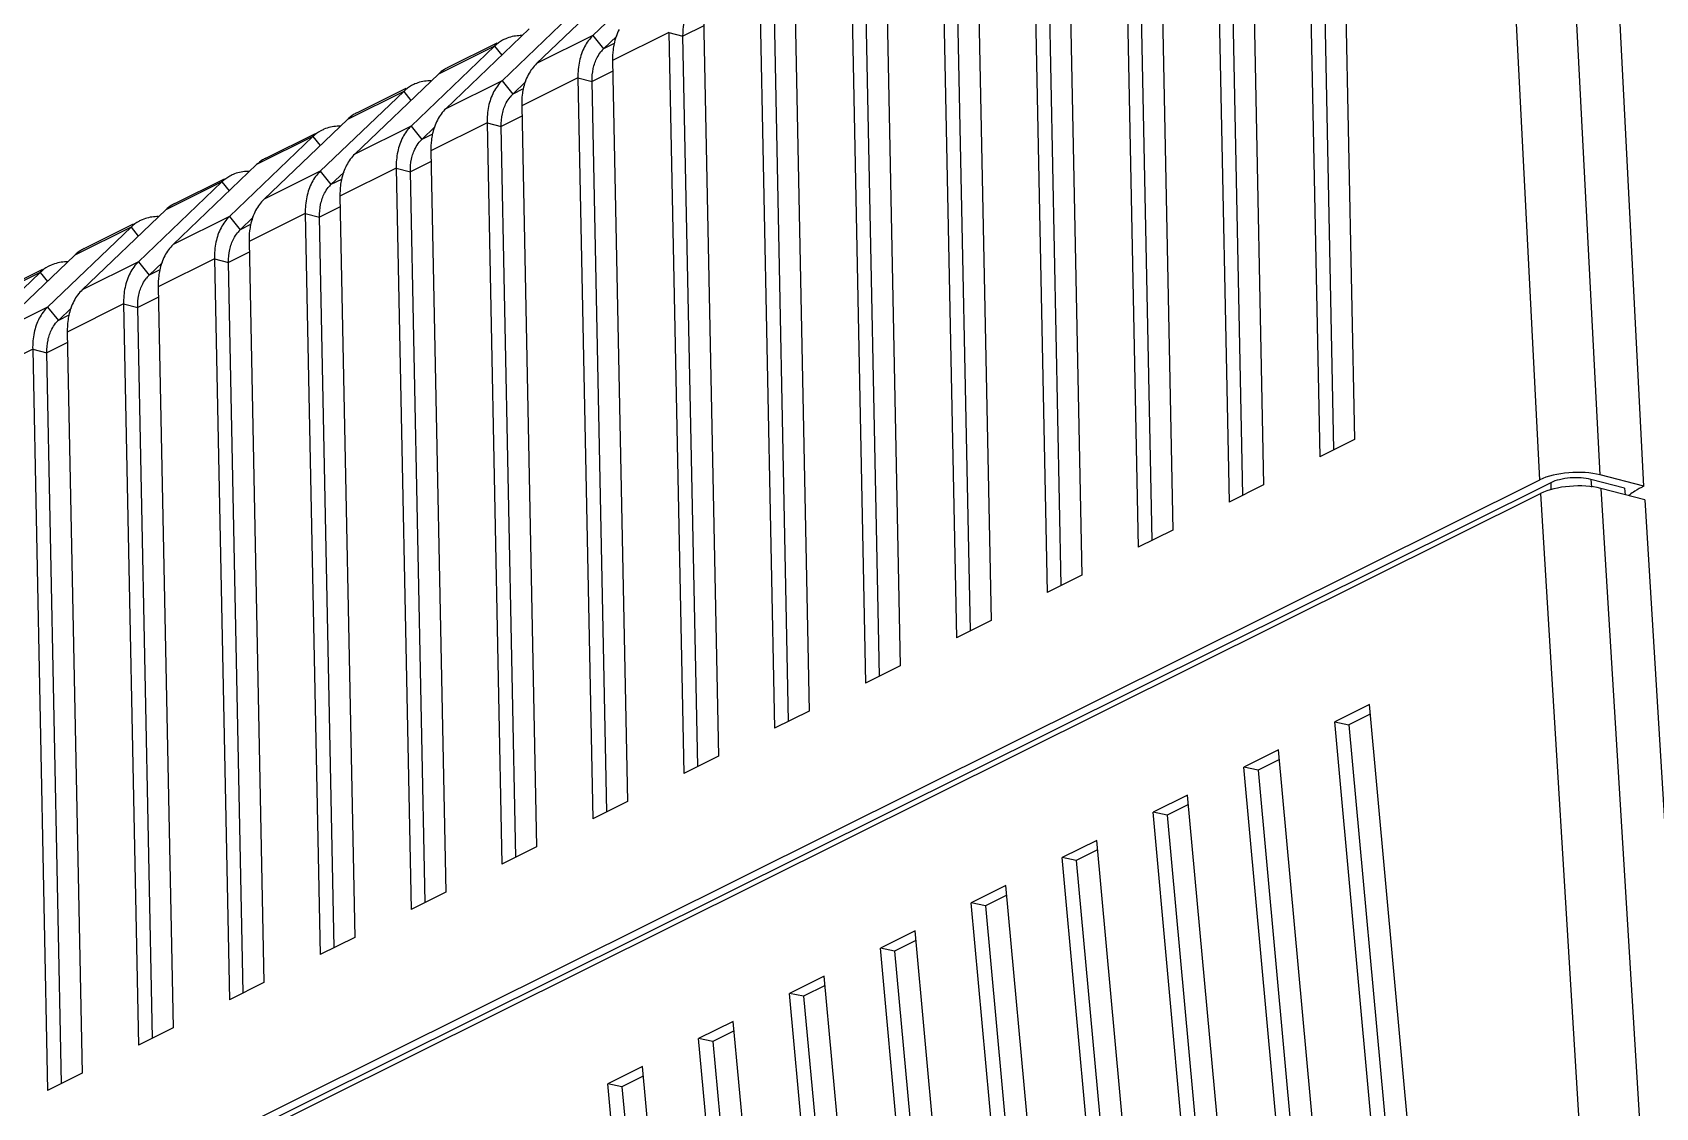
# Model space of a CAD drawing. Header units: millimetres. Extents: x 10368 to 13229, y -13270 to -11269.
# Drawn here: x 10599.3 to 10673.4, y -12691 to -12641.9 of the extents above; entities that cross this region are included whole.
import ezdxf

# ---------------------------------------------------------------- set-up
doc = ezdxf.new("R2010")
doc.units = ezdxf.units.MM

# ---------------------------------------------------------------- blocks, each defined once
blk = doc.blocks.new('*u3')
at = {"color": 7, "linetype": 'Continuous'}
for p, q in [((231.9726958092015, 35.08271931607305), (35.83128386928183, -62.58042345976537)), ((35.40414169440191, -63.03102558388491), (231.5788807897206, 34.64871151891566)), ((232.0407891331215, 34.5293524387962), (35.86605003780278, -63.15038466412443)), ((74.4147229170012, -37.66420408144586), (71.51382378096059, -5.983496885686691)), ((72.10547425500226, -6.077414703404429), (75.00904376136168, -37.78750274188496)), ((70.65140321940089, -6.801428800004942), (73.5550108626012, -38.51149784920563)), ((70.59813615504208, -39.56456695828638), (67.69723701888142, -7.883859762405336)), ((68.28888749292128, -7.977777580244947), (71.19245699928251, -39.68786561860361)), ((66.83481645744178, -8.701791676723587), (69.73842410052202, -40.41186072604432)), ((66.78154939296292, -41.46492983512508), (63.88065025692231, -9.784222639245854)), ((64.47230073096216, -9.878140457085465), (67.37587023732158, -41.58822849544231)), ((63.01822969536261, -10.60215455356592), (65.92183733856109, -42.31222360288484)), ((62.96496263100016, -43.36529271196378), (60.06406349484132, -11.68458551608637)), ((60.65571396888117, -11.77850333392416), (63.55928347524059, -43.48859137228646)), ((59.20164293328162, -12.50251743040644), (62.10525057648192, -44.21258647960349)), ((59.14837586892099, -45.26565558868606), (56.24747673276215, -13.58494839292507)), ((56.83912720680019, -13.67886621064463), (59.74269671328148, -45.38895424912516)), ((55.38505617132068, -14.40288030724514), (58.28866381440275, -46.11294935644401)), ((55.33178910696188, -47.16601846552476), (52.43088997080122, -15.48531126976377)), ((53.02254044484289, -15.57922908748515), (55.92610995120231, -47.28931712596386)), ((51.56846940924152, -16.30324318396561), (54.47207705244, -48.01331223328634)), ((51.51520234488089, -49.06638134236346), (48.61430320872205, -17.38567414648423)), ((49.20595368276008, -17.47959196432384), (52.10952318912314, -49.18968000268615)), ((47.7518826472824, -18.20360606080612), (50.65549029036083, -49.91367511012504)), ((47.69861558280172, -50.96674421920397), (44.79771644676111, -19.28603702332475)), ((45.38936692080097, -19.37995484116254), (48.29293642716038, -51.09004287952484)), ((43.93529588520141, -20.10396893764482), (46.83890352840172, -51.81403798684551)), ((43.88202882084079, -52.86710709604631), (40.98112968468013, -21.18639990016345)), ((41.5727801587218, -21.2803177180067), (44.47634966508122, -52.99040575636354)), ((40.11932577228254, -22.01084849572544), (43.02231676632255, -53.71440086368602)), ((33.3029914771214, -62.79225327520544), (31.02769323432221, -25.49071038748662)), ((35.83128386928183, -62.58042345976537), (33.55598562648083, -25.27888057216478)), ((31.45623946656087, -62.31504470236541), (29.31733335888202, -27.24953268748504)), ((73.5182974981235, -38.11055410420522), (74.4147229170012, -37.66420408144586)), ((73.5550108626012, -38.51149784920563), (75.00904376136168, -37.78750274188496)), ((74.4147229170012, -37.66420408144586), (75.00904376136168, -37.78750274188496)), ((97.07977928267974, -38.23837480408656), (98.53381218144204, -37.51437969676408)), ((97.94784549180076, -37.80614545852404), (98.56530791652222, -68.48389722484717)), ((99.1602280269617, -68.63601270184517), (98.53381218144204, -37.51437969676408)), ((97.70615699136033, -69.36002679832563), (97.07977928267974, -38.23837480408656)), ((93.26319252060239, -40.13873768092526), (94.71722541936106, -39.4147425736046)), ((95.34364126488254, -70.53637557868569), (94.71722541936106, -39.4147425736046)), ((69.7017107360407, -40.01091698104574), (70.59813615504208, -39.56456695828638)), ((69.73842410052202, -40.41186072604432), (71.19245699928251, -39.68786561860361)), ((70.59813615504208, -39.56456695828638), (71.19245699928251, -39.68786561860361)), ((93.88957022940303, -71.26038967516433), (93.26319252060239, -40.13873768092526)), ((94.13125872984165, -39.70650833536456), (94.74872115444305, -70.38426010168587)), ((65.88512397408158, -41.91127985788444), (66.78154939296292, -41.46492983512508)), ((66.78154939296292, -41.46492983512508), (67.37587023732158, -41.58822849544231)), ((89.44660575864145, -42.03910055776396), (90.90063865740376, -41.31510545032506)), ((91.5270545029216, -72.43673845552621), (90.90063865740376, -41.31510545032506)), ((65.92183733856109, -42.31222360288484), (67.37587023732158, -41.58822849544231)), ((90.07298346732205, -73.16075255200303), (89.44660575864145, -42.03910055776396)), ((90.31467196776066, -41.60687121208321), (90.93213439236206, -72.28462297852457)), ((62.06853721200059, -43.81164273472496), (62.96496263100016, -43.36529271196378)), ((62.10525057648192, -44.21258647960349), (63.55928347524059, -43.48859137228646)), ((62.96496263100016, -43.36529271196378), (63.55928347524059, -43.48859137228646)), ((85.63001899656228, -43.93946343448624), (87.08405189532095, -43.21546832716376)), ((86.49808520580154, -43.50723408892554), (87.1155476303993, -74.18498585536508)), ((87.71046774084061, -74.33710133224486), (87.08405189532095, -43.21546832716376)), ((86.2563967053593, -75.06111542884355), (85.63001899656228, -43.93946343448624)), ((58.2519504500433, -45.7120056114436), (59.14837586892099, -45.26565558868606)), ((58.28866381440275, -46.11294935644401), (59.74269671328148, -45.38895424912516)), ((59.14837586892099, -45.26565558868606), (59.74269671328148, -45.38895424912516)), ((81.8134322344813, -45.83982631132494), (83.26746513336002, -45.11583120400428)), ((82.68149844372238, -45.40759696576606), (83.29896086832196, -76.08534873208555)), ((83.89388097888332, -76.23746420908537), (83.26746513336002, -45.11583120400428)), ((82.43980994328194, -76.96147830556583), (81.8134322344813, -45.83982631132494)), ((77.99684547252218, -47.74018918816364), (79.45087837128267, -47.01619408084662)), ((80.07729421680233, -78.13782708592589), (79.45087837128267, -47.01619408084662)), ((54.43536368796231, -47.61236848828412), (55.33178910696188, -47.16601846552476)), ((54.47207705244, -48.01331223328634), (55.92610995120231, -47.28931712596386)), ((55.33178910696188, -47.16601846552476), (55.92610995120231, -47.28931712596386)), ((78.8649116816432, -47.30795984260476), (79.48237410636102, -77.98571160892425)), ((78.62322318120096, -78.86184118240635), (77.99684547252218, -47.74018918816364)), ((50.6187769258795, -49.51273136512464), (51.51520234488089, -49.06638134236346)), ((51.51520234488089, -49.06638134236346), (52.10952318912314, -49.18968000268615)), ((74.1802587104412, -49.64055206500416), (75.63429160920168, -48.91655695756526)), ((76.26070745472134, -80.03818996276459), (75.63429160920168, -48.91655695756526)), ((50.65549029036083, -49.91367511012504), (52.10952318912314, -49.18968000268615)), ((74.80663641924366, -80.76220405924687), (74.1802587104412, -49.64055206500416)), ((75.04832491968045, -49.20832271932522), (75.66578734428367, -79.88607448576477)), ((46.80219016392221, -51.41309424196515), (47.69861558280172, -50.96674421920397)), ((46.83890352840172, -51.81403798684551), (48.29293642716038, -51.09004287952484)), ((47.69861558280172, -50.96674421920397), (48.29293642716038, -51.09004287952484)), ((70.36367194848208, -51.54091494184468), (71.81770484724257, -50.81691983440578)), ((71.23173815760128, -51.10868559616574), (71.84920058220087, -81.78643736260528)), ((72.44412069276041, -81.93855283948506), (71.81770484724257, -50.81691983440578)), ((70.99004965716085, -82.66256693608557), (70.36367194848208, -51.54091494184468)), ((42.98560364292098, -53.31345699868507), (43.88202882084079, -52.86710709604631)), ((43.02231676632255, -53.71440086368602), (44.47634966508122, -52.99040575636354)), ((44.47634966508122, -52.99040575636354), (43.88202882084079, -52.86710709604631)), ((66.54708518640291, -53.44127781856514), (68.00111808515976, -52.71728271124448)), ((67.41515139564217, -53.00904847300444), (68.03261382024175, -83.68680023932393)), ((68.62753393068124, -83.83891571632557), (68.00111808515976, -52.71728271124448)), ((67.17346289520174, -84.56292981280421), (66.54708518640291, -53.44127781856514)), ((62.73049842444198, -55.34164069540566), (64.18453132320246, -54.617645588085)), ((63.59856463356118, -54.90941134984314), (64.21602705816076, -85.58716311616627)), ((64.81094716872212, -85.73927859316427), (64.18453132320246, -54.617645588085)), ((63.35687613312075, -86.46329268964473), (62.73049842444198, -55.34164069540566)), ((58.91391166236099, -57.24200357224618), (60.36794456112148, -56.51800846492551)), ((60.99436040664114, -87.63964147000661), (60.36794456112148, -56.51800846492551)), ((59.5402893710434, -88.36365556648525), (58.91391166236099, -57.24200357224618)), ((59.78197787160207, -56.80977422668366), (60.39944029619983, -87.48752599300497)), ((55.09732490028, -59.14236644908488), (56.55135779916236, -58.41837134164416)), ((57.17777364468202, -89.54000434684713), (56.55135779916236, -58.41837134164416)), ((55.72370260908247, -90.26401844332395), (55.09732490028, -59.14236644908488)), ((55.96539110952108, -58.71013710340412), (56.58285353412248, -89.38788886984548)), ((51.2807381383227, -61.04272932580534), (52.73477103708137, -60.31873421848286)), ((52.14880434744191, -60.61049998024282), (52.76626677216154, -91.288251746686)), ((53.36118688260103, -91.44036722356395), (52.73477103708137, -60.31873421848286)), ((51.90711584699966, -92.16438132016447), (51.2807381383227, -61.04272932580534)), ((31.45623946656087, -62.31504470236541), (33.3029914771214, -62.79225327520544)), ((32.31269446392253, -62.80867528168528), (32.27524246548091, -62.5266785557651)), ((47.46415137624172, -62.94309220264404), (48.91818427500039, -62.21909709532338)), ((48.33221758548098, -62.51086285708698), (48.94968001008237, -93.18861462340465)), ((49.54460012052186, -93.34073010040447), (48.91818427500039, -62.21909709532338)), ((31.49100563508, -62.88500590672629), (33.22654731444163, -96.83130605728365)), ((31.49100563508, -62.88500590672629), (33.33775764564234, -63.36221447944445)), ((32.31269446392253, -62.80867528168528), (33.71941632192102, -63.17217819184589)), ((33.33775764564234, -63.36221447944445), (35.1821999362819, -99.43855439980507)), ((33.71941632192102, -63.17217819184589), (33.68927400696157, -62.85085162036557)), ((35.40414169440191, -63.03102558388491), (35.40030494819985, -62.73180135268558)), ((35.86605003780278, -63.15038466412443), (37.71049232844052, -99.226724584365)), ((48.09052908504236, -94.06474419688493), (47.46415137624172, -62.94309220264404)), ((43.64756461428078, -64.84345507948456), (45.10159751304309, -64.1194599721639)), ((44.51563082340181, -64.41122573392568), (45.13309324800139, -95.08897750024335)), ((45.72801335856093, -95.24109297724499), (45.10159751304309, -64.1194599721639)), ((44.27383247412217, -95.95869250792748), (43.64756461428078, -64.84345507948456)), ((99.1602280269617, -68.63601270184517), (101.5227437534431, -67.45966392148512)), ((97.69722291084145, -68.91613592956674), (98.56530791652222, -68.48389722484717)), ((99.1602089586031, -68.63602219636414), (98.56530791652222, -68.48389722484717)), ((98.84306120652218, -71.86349164264539), (102.34902629928, -68.50891139572377)), ((95.34364126488254, -70.53637557868569), (97.70615699136033, -69.36002679832563)), ((97.3889520342018, -72.58752472828382), (100.8949171269614, -69.23294448136585)), ((98.53243953732272, -70.40927427244605), (100.8949171269614, -69.23294448136585)), ((97.53103314431974, -70.37497592572618), (98.08197239748006, -69.8478258008854)), ((97.63982263824073, -70.06798193536451), (98.08197239748006, -69.8478258008854)), ((98.53243953732272, -70.40927427244605), (98.08197239748006, -69.8478258008854)), ((93.88063614888051, -70.81649880640543), (94.74872115444305, -70.38426010168587)), ((95.3436221965203, -70.53638507320466), (94.74872115444305, -70.38426010168587)), ((95.02647444444301, -73.76385451936585), (98.53243953732272, -70.40927427244605)), ((98.84306120652218, -71.86349164264539), (101.2055387961609, -70.68716185144513)), ((91.5270545029216, -72.43673845552621), (93.88957022940303, -71.26038967516433)), ((93.5723652721208, -74.48788760500429), (97.07833036500051, -71.1333073580845)), ((94.71585277524173, -72.30963714928657), (97.07833036500051, -71.1333073580845)), ((98.84306120652218, -71.86349164264539), (98.54018731860197, -71.4859988880471)), ((100.8178084547999, -70.96069351756523), (98.73821474148099, -71.99616917632375)), ((93.71444638224239, -72.275338802443), (94.26538563552276, -71.7481886777241)), ((93.82323587628161, -71.96834481220321), (94.26538563552276, -71.7481886777241)), ((94.71585277524173, -72.30963714928657), (94.26538563552276, -71.7481886777241)), ((90.06404938680134, -72.71686168324413), (90.93213439236206, -72.28462297852457)), ((91.52703543456118, -72.43674795004517), (90.93213439236206, -72.28462297852457)), ((91.20988768248208, -75.66421739620455), (94.71585277524173, -72.30963714928657)), ((97.00122169272254, -72.86105639440393), (94.92162797952187, -73.89653205316426)), ((95.02647444444301, -73.76385451936585), (97.3889520342018, -72.58752472828382)), ((87.71046774084061, -74.33710133224486), (90.07298346732205, -73.16075255200303)), ((89.75577851004164, -76.38825048184663), (93.26174360292134, -73.03367023492501)), ((90.8992660132808, -74.21000002612527), (93.26174360292134, -73.03367023492501)), ((95.02647444444301, -73.76385451936585), (94.72360055652098, -73.3863617648858)), ((86.24746262472217, -74.61722456008465), (87.1155476303993, -74.18498585536508)), ((87.7104486724802, -74.33711082688569), (87.1155476303993, -74.18498585536508)), ((87.39330092040109, -77.56458027304325), (90.8992660132808, -74.21000002612527)), ((89.89785962028145, -74.17570167928352), (90.44879887344177, -73.64855155456462)), ((90.00664911420063, -73.86870768904373), (90.44879887344177, -73.64855155456462)), ((90.8992660132808, -74.21000002612527), (90.44879887344177, -73.64855155456462)), ((85.93919174808252, -78.28861335868532), (89.44515684096041, -74.93403311176371)), ((87.08267925120163, -76.11036290296579), (89.44515684096041, -74.93403311176371)), ((93.1846349307616, -74.76141927124445), (91.10504121744088, -75.79689493000478)), ((91.20988768248208, -75.66421739620455), (93.5723652721208, -74.48788760500429)), ((83.89388097888332, -76.23746420908537), (86.2563967053593, -75.06111542884355)), ((86.08127285820046, -76.07606455612404), (86.6322121113626, -75.54891443140514)), ((86.19006235212328, -75.76907056588425), (86.6322121113626, -75.54891443140514)), ((87.08267925120163, -76.11036290296579), (86.6322121113626, -75.54891443140514)), ((91.20988768248208, -75.66421739620455), (90.90701379456186, -75.28672464160627)), ((82.43087586276124, -76.51758743692517), (83.29896086832196, -76.08534873208555)), ((83.89386191040285, -76.23747370372439), (83.29896086832196, -76.08534873208555)), ((83.57671415832192, -79.46494314988377), (87.08267925120163, -76.11036290296579)), ((80.07729421680233, -78.13782708592589), (82.43980994328194, -76.96147830556583)), ((82.12260498599971, -80.18897623552584), (85.62857007888124, -76.83439598860423)), ((83.26609248924251, -78.01072577968444), (85.62857007888124, -76.83439598860423)), ((89.36804816868244, -76.66178214808497), (87.28845445548359, -77.69725780672525)), ((87.39330092040109, -77.56458027304325), (89.75577851004164, -76.38825048184663)), ((82.2646860961213, -77.97642743296456), (82.81562534940167, -77.44927730812378)), ((82.37347559016234, -77.66943344260653), (82.81562534940167, -77.44927730812378)), ((83.26609248924251, -78.01072577968444), (82.81562534940167, -77.44927730812378)), ((87.39330092040109, -77.56458027304325), (87.09042703248087, -77.18708751844679)), ((78.61428910068025, -78.41795031364381), (79.48237410636102, -77.98571160892425)), ((80.07727514844191, -78.13783658044485), (79.48237410636102, -77.98571160892425)), ((79.76012739636099, -81.36530602660423), (83.26609248924251, -78.01072577968444)), ((83.57671415832192, -79.46494314988377), (85.93919174808252, -78.28861335868532)), ((76.26070745472134, -80.03818996276459), (78.62322318120096, -78.86184118240635)), ((78.3060182240406, -82.08933911236636), (81.81198331680207, -78.7347588653247)), ((79.44950572716152, -79.91108865652495), (81.81198331680207, -78.7347588653247)), ((85.55146140660145, -78.56214502480361), (83.47186769340078, -79.59762068356576)), ((78.44809933416036, -79.87679030968684), (78.9990385873225, -79.3496401849643)), ((78.55688882808317, -79.56979631944705), (78.9990385873225, -79.3496401849643)), ((79.44950572716152, -79.91108865652495), (78.9990385873225, -79.3496401849643)), ((83.57671415832192, -79.46494314988377), (83.2738402704017, -79.08745039528549)), ((74.79770233872296, -80.31831319048433), (75.66578734428367, -79.88607448576477)), ((76.26068838636274, -80.03819945728537), (75.66578734428367, -79.88607448576477)), ((75.94354063428182, -83.26566890344293), (79.44950572716152, -79.91108865652495)), ((79.76012739636099, -81.36530602660423), (82.12260498599971, -80.18897623552584)), ((72.44412069276041, -81.93855283948506), (74.80663641924366, -80.76220405924687)), ((74.48943146196143, -83.989701989085), (77.99539655484296, -80.63512174216521)), ((75.63291896508235, -81.81145153336547), (77.99539655484296, -80.63512174216521)), ((79.76012739636099, -81.36530602660423), (79.45725350844077, -80.98781327212419)), ((81.73487464464233, -80.46250790164413), (79.6552809313198, -81.49798356040628)), ((70.98111557664197, -82.21867606732485), (71.84920058220087, -81.78643736260528)), ((72.44410162440181, -81.93856233412407), (71.84920058220087, -81.78643736260528)), ((74.63151257208119, -81.77715318652554), (75.18245182536157, -81.25000306180482)), ((74.74030206612224, -81.47015919628575), (75.18245182536157, -81.25000306180482)), ((75.63291896508235, -81.81145153336547), (75.18245182536157, -81.25000306180482)), ((72.1269538723227, -85.16603178028708), (75.63291896508235, -81.81145153336547))]:
    blk.add_line(p, q, dxfattribs=at)
for centre, radius, start, end in [((94.87196929176207, -69.4694383810056), 2.83330810428, 348.027041761803, 353.0462447568387), ((97.17746878740036, -68.90460224704657), 1.30682724696, 313.7995171818941, 321.1354690388283), ((91.05538252992119, -71.36980125796435), 2.83330810404, 348.027041761599, 353.0462447570455), ((93.36088202532119, -70.80496512376521), 1.30682724696, 313.7995171819693, 321.1354690386817), ((97.77450998831955, -70.77483561196459), 1.522755897, 293.3153072523022, 296.5558655179738), ((97.76188876367996, -70.74939445576456), 1.5511555584, 296.5527512645253, 298.942233603369), ((97.73807880540153, -70.70870424400528), 1.59828659592, 298.983285984901, 313.737413767397), ((96.3012818046027, -71.46115071580425), 1.56504214788, 296.5646280121732, 302.1867629149165), ((96.2815897899618, -71.42988180436623), 1.60199509332, 302.1870964002725, 313.7283041556828), ((97.72772233716205, -70.53385262488518), 1.76962182948, 269.1726655790873, 273.208625425499), ((87.23879576772197, -73.270164134683), 2.83330810428, 348.027041761803, 353.0462447567352), ((89.54429526336207, -72.70532800060573), 1.30682724696, 313.7995171819693, 321.1354690386817), ((93.91113557508106, -72.43421550160565), 1.7696218296, 269.1726655792958, 273.208625425499), ((93.9579232262422, -72.67519848880511), 1.522755897, 293.3153072523022, 296.5558655179738), ((93.94530200160261, -72.64975733236497), 1.55115555864, 296.5527512646185, 298.9422336031362), ((93.92149204332236, -72.60906712072574), 1.59828659592, 298.983285984901, 313.737413767397), ((92.48469504252171, -73.36151359252472), 1.565042148, 296.5646280122664, 302.1867629146846), ((92.46500302800268, -73.33024468120493), 1.60199509332, 302.1870964001843, 313.7283041558302), ((83.42220900588109, -75.17052701152716), 2.83330810404, 348.027041761599, 353.0462447569421), ((85.72770850128109, -74.60569087744625), 1.30682724696, 313.7995171821167, 321.1354690386006), ((90.09454881300371, -74.3345783783243), 1.76962182972, 269.1726655794, 273.2086254252908), ((90.14133646416121, -74.57556136552557), 1.52275589712, 293.3153072525761, 296.5558655179738), ((90.12871523964168, -74.55012020932554), 1.5511555584, 296.5527512642922, 298.9422336032274), ((90.10490528136143, -74.50942999756444), 1.59828659592, 298.983285984901, 313.737413767397), ((88.66810828044072, -75.26187646936523), 1.565042148, 296.5646280122664, 302.1867629146846), ((88.64841626591988, -75.2306075579254), 1.60199509332, 302.1870964002725, 313.7283041556828), ((79.60562224368368, -77.07088988836585), 2.83330810428, 348.027041761803, 353.0462447567352), ((81.91112173932197, -76.50605375428495), 1.30682724696, 313.799517181822, 321.1354690388936), ((86.28831851928226, -76.40979287440496), 1.59828659592, 298.983285984901, 313.737413767397), ((84.83182950396076, -77.13097043476591), 1.60199509332, 302.1870964002725, 313.7283041556828), ((86.27796205104096, -76.23494125516481), 1.76962182972, 269.1726655794, 273.2086254252908), ((86.32474970220392, -76.47592424248433), 1.522755897, 293.3153072523022, 296.5558655179738), ((86.31212847780262, -76.45048308640617), 1.55115555816, 296.5527512640592, 298.9422336032778), ((84.85152151848342, -77.16223934620393), 1.56504214788, 296.5646280121732, 302.1867629149165), ((75.78903548184098, -78.97125276520455), 2.83330810404, 348.0270417614755, 353.0462447570455), ((78.09453497724098, -78.40641663112365), 1.30682724684, 313.7995171816746, 321.1354690388283), ((82.50816294024116, -78.37628711920479), 1.522755897, 293.3153072523022, 296.5558655179738), ((82.49554171536147, -78.35084596252455), 1.55115555876, 296.5527512647583, 298.9422336029946), ((82.47173175720127, -78.31015575124547), 1.59828659592, 298.9832859849922, 313.7374137673249), ((81.03493475640062, -79.06260222304263), 1.56504214788, 296.5646280121266, 302.1867629147728), ((81.0152427418816, -79.03133331160461), 1.60199509332, 302.1870964001843, 313.7283041559056), ((82.46137528896179, -78.13530413212538), 1.7696218296, 269.1726655792958, 273.208625425499), ((71.97244871952171, -80.87161564192502), 2.83330810428, 348.027041761803, 353.0462447567352), ((74.27794821528005, -80.30677950784593), 1.30682724696, 313.7995171818941, 321.1354690388283), ((78.69157617816018, -80.27664999616536), 1.52275589688, 293.3153072523022, 296.5558655183466), ((78.67895495376251, -80.25120884008356), 1.55115555804, 296.5527512641524, 298.9422336035107), ((78.65514499524215, -80.21051862796412), 1.59828659592, 298.983285984901, 313.737413767397), ((78.64478852700267, -80.03566700884403), 1.7696218296, 269.1726655792958, 273.208625425499)]:
    blk.add_arc(centre, radius, start, end, dxfattribs=at)
for centre in [(34.4464192446012, -62.22091933276351), (34.48118541312215, -62.79088053712439)]:
    blk.add_ellipse(centre, major_axis=(1.79719691592, 0.10075157748), ratio=0.3710692117, start_param=-2.2810169894, end_param=-0.7121233147, dxfattribs=at)
for points, start_tangent, end_tangent in [([(31.49100563508, -62.88500590672447), (31.87926221004273, -62.66995267672428)], (0.8951699843991604, 0.4457249140790943), (0.8500404977229209, 0.5267173361785135)), ([(31.87926221004273, -62.66995267672428), (32.09106365340085, -62.52892570480435), (32.13890228388118, -62.49400874080311)], (0.8500404979166405, 0.5267173358659042), (0.802450200605176, 0.5967190926630827)), ([(33.71941632192102, -63.17217819184589), (34.12724464727944, -63.23436316540574)], (0.9681976891113424, -0.2501864001090002), (0.9978223295196594, -0.06595906845920678)), ([(34.12724464727944, -63.23436316540574), (34.59499755084289, -63.22968180076532), (35.04522927468315, -63.15745379464352)], (0.9978223295200215, -0.06595906845353125), (0.9711753198200364, 0.2383663109007155)), ([(35.04522927468315, -63.15745379464352), (35.4041416944001, -63.03102558388491)], (0.971175319832208, 0.2383663108512578), (0.8951699844423953, 0.4457249139922648)), ([(98.56530791651858, -68.48389722484535), (98.51682637308113, -69.02005720672605), (98.35217815908072, -69.48467938984504), (98.19500596164107, -69.72461173000374)], (0.02012329315870495, -0.9997975060342895), (-0.6283099647628821, -0.7779631020683063)), ([(98.53243953732272, -70.40927427244605), (98.88370702728207, -69.9371839381638), (99.09774970548096, -69.33317509996414), (99.16075664351956, -68.63617661824355)], (0.7225339222060838, 0.6913354694078943), (-0.02012329313192152, 0.9997975060348872)), ([(97.68443612532246, -69.8124618839247), (97.70668560804188, -69.36019071472401)], (0.1216814009852696, 0.9925692100071648), (-0.02012329316303049, 0.9997975060342351)), ([(97.42959785496168, -70.66121702380224), (97.64364053316058, -70.05720818560621)], (0.4660456688733989, 0.8847606651090857), (0.2080634170916683, 0.9781153380190871)), ([(94.74872115444123, -70.38426010168405), (94.70023961100014, -70.9204200834447), (94.53559139699973, -71.38504226668556), (94.37841919968014, -71.62497460684426)], (0.0201232931587273, -0.9997975060343136), (-0.6283099647628115, -0.7779631020682245)), ([(94.71585277523991, -72.30963714928657), (95.06712026531932, -71.83754681488608), (95.28116294352185, -71.23353797680466), (95.34416988156045, -70.53653949496584)], (0.7225339222061407, 0.691335469407941), (-0.02012329313188608, 0.9997975060348564)), ([(97.07833036500051, -71.1333073580845), (97.42959785496168, -70.66121702380224)], (0.7225339222274275, 0.6913354693856079), (0.466045668999294, 0.8847606650428159)), ([(93.86784936335971, -71.71282476076522), (93.89009884596089, -71.26055359156453)], (0.1216814009852302, 0.9925692100071889), (-0.02012329316310036, 0.9997975060342579)), ([(93.61301109300075, -72.56157990064276), (93.82705377107959, -71.95757106244673)], (0.4660456688734228, 0.884760665109099), (0.2080634170916486, 0.9781153380190878)), ([(97.82677127700117, -72.30070030564457), (98.37720285791875, -72.17324428864231)], (0.9984136355651496, 0.05630463850860472), (0.9183845153220053, 0.3956891229447679)), ([(90.93213439236206, -72.28462297852457), (90.88365284892097, -72.82078296028521), (90.71900463504062, -73.28540514352608), (90.56183243759915, -73.52533748368478)], (0.0201232931587273, -0.9997975060343136), (-0.6283099647629278, -0.7779631020682777)), ([(90.8992660132808, -74.21000002612527), (91.25053350324015, -73.7379096917266), (91.46457618144268, -73.13390085364517), (91.52758311948128, -72.43690237180635)], (0.7225339222060914, 0.691335469407927), (-0.02012329313188608, 0.9997975060348564)), ([(93.26174360292134, -73.03367023492501), (93.61301109300075, -72.56157990064276)], (0.7225339222274141, 0.6913354693856416), (0.466045668999326, 0.8847606650428335)), ([(90.05126260128054, -73.61318763760573), (90.07351208400178, -73.16091646828318)], (0.1216814009852996, 0.9925692100071574), (-0.0201232931630777, 0.9997975060342603)), ([(87.1155476303993, -74.18498585536508), (87.06706608696186, -74.72114583712573), (86.90241787296145, -75.1857680203666), (86.74524567564004, -75.42570036052166)], (0.02012329315873954, -0.9997975060342884), (-0.6283099647628356, -0.777963102068276)), ([(89.79642433092158, -74.46194277736686), (90.0104670091223, -73.85793393928725)], (0.4660456688734577, 0.884760665109127), (0.2080634170916388, 0.9781153380190585)), ([(94.01018451492018, -74.20106318248509), (94.56061609596327, -74.07360716536459)], (0.9984136355651345, 0.05630463850855085), (0.9183845153219601, 0.3956891229448105)), ([(87.08267925120163, -76.11036290296579), (87.43394674128103, -75.63827256856348), (87.64798941936351, -75.03426373036382), (87.71099635752216, -74.33726524864687)], (0.7225339222060875, 0.6913354694078928), (-0.02012329313189766, 0.9997975060348563)), ([(89.44515684096223, -74.93403311176553), (89.79642433092158, -74.46194277736686)], (0.7225339222273918, 0.6913354693856122), (0.4660456689992851, 0.8847606650428333)), ([(86.23467583919955, -75.51355051444625), (86.25692532192261, -75.0612793451237)], (0.1216814009852756, 0.9925692100071498), (-0.02012329316307373, 0.9997975060342513)), ([(83.29896086832014, -76.08534873208555), (83.25047932488269, -76.62150871396625), (83.08583111088228, -77.08613089708342), (82.92865891356087, -77.32606323736218)], (0.02012329315870495, -0.9997975060342895), (-0.6283099647628522, -0.7779631020682624)), ([(83.26609248924251, -78.01072577968262), (83.61735997920186, -77.538635445404), (83.83140265740076, -76.93462660720434), (83.89440959544118, -76.23762812548375)], (0.7225339222061176, 0.6913354694079181), (-0.02012329313191681, 0.9997975060348359)), ([(85.97983756884241, -76.36230565420374), (86.1938802470413, -75.75829681600408)], (0.4660456688734332, 0.8847606651091414), (0.2080634170916194, 0.9781153380190425)), ([(90.19359775284101, -76.1014260593256), (90.74402933388046, -75.97397004220511)], (0.9984136355651347, 0.05630463850860223), (0.9183845153219865, 0.3956891229448026)), ([(82.41808907724226, -77.4139133911649), (82.44033855984344, -76.96164222196421)], (0.1216814009852302, 0.9925692100071889), (-0.02012329316310036, 0.9997975060342579)), ([(85.62857007888306, -76.83439598860241), (85.97983756884241, -76.36230565420374)], (0.7225339222273918, 0.6913354693856122), (0.4660456689992851, 0.8847606650428333)), ([(82.16325080687966, -78.26266853104426), (82.37729348508219, -77.6586596928446)], (0.4660456688734143, 0.8847606651091269), (0.2080634170916241, 0.9781153380190506)), ([(79.48237410636102, -77.98571160892425), (79.43389256291994, -78.52187159080313), (79.26924434891953, -78.98649377392394), (79.11207215147988, -79.22642611408628)], (0.02012329315868122, -0.9997975060343528), (-0.6283099647629042, -0.7779631020682268)), ([(79.44950572716152, -79.91108865652313), (79.80077321712088, -79.43899832224452), (80.01481589531977, -78.83498948404485), (80.07782283348024, -78.13799100220604)], (0.7225339222061176, 0.6913354694079181), (-0.02012329313193608, 0.999797506034837)), ([(81.81198331680025, -78.7347588653247), (82.16325080687966, -78.26266853104426)], (0.7225339222273948, 0.6913354693856173), (0.4660456689993226, 0.8847606650427818)), ([(86.3770109908819, -78.00178893616248), (86.92744257192135, -77.87433291904563)], (0.9984136355651512, 0.05630463850860855), (0.9183845153219622, 0.3956891229447737)), ([(78.60150231516127, -79.31427626800541), (78.62375179788069, -78.86200509880473)], (0.1216814009852696, 0.9925692100071648), (-0.02012329316303049, 0.9997975060342351)), ([(78.34666404480049, -80.16303140788477), (78.56070672299938, -79.5590225696833)], (0.4660456688734502, 0.8847606651091027), (0.2080634170916615, 0.9781153380190867)), ([(75.66578734428185, -79.88607448576477), (75.61730580084077, -80.42223446752541), (75.45265758684218, -80.88685665076446), (75.29548538952258, -81.12678899092498)], (0.0201232931587273, -0.9997975060343136), (-0.6283099647628968, -0.777963102068259)), ([(75.63291896508235, -81.81145153336365), (75.98418645516176, -81.33936119896316), (76.19822913336066, -80.73535236088537), (76.26123607139925, -80.03835387904292)], (0.7225339222061407, 0.691335469407941), (-0.02012329313190372, 0.9997975060348581)), ([(77.99539655484114, -80.63512174216521), (78.34666404480049, -80.16303140788477)], (0.7225339222274374, 0.6913354693856276), (0.4660456689993536, 0.8847606650428029)), ([(82.56042422880273, -79.902151813003), (83.11085580984036, -79.77469579588615)], (0.9984136355651135, 0.05630463850855878), (0.9183845153219753, 0.3956891229448075)), ([(74.78491555320034, -81.21463914484593), (74.8071650357997, -80.7623679755252)], (0.1216814009852316, 0.9925692100071307), (-0.02012329316304796, 0.9997975060342642)), ([(71.84920058220087, -81.78643736260528), (71.80071903887983, -82.3225973443623), (71.63607082487943, -82.78721952760498), (71.4788986274416, -83.0271518677655)], (0.02012329315871253, -0.9997975060343546), (-0.6283099647629214, -0.7779631020682204)), ([(74.53007728283956, -82.06339428460342), (74.7441199609184, -81.45938544652381)], (0.4660456688734578, 0.8847606651091143), (0.2080634170916167, 0.9781153380190551)), ([(78.74383746683998, -81.80251468972529), (79.29426904787942, -81.67505867260297)], (0.9984136355651639, 0.05630463850856132), (0.9183845153219984, 0.395689122944817))]:
    blk.add_spline(points, degree=3, dxfattribs=dict(at, start_tangent=start_tangent, end_tangent=end_tangent))
blk = doc.blocks.new('u58')
at = {"xscale": 1.087728597931346, "yscale": 1.087728597931346, "zscale": 1.087728597931687}
blk.add_blockref('*u3', (368.2469140866233, 461.3703079953866), dxfattribs=at)

msp = doc.modelspace()

# ---------------------------------------------------------------- block references
at = {"rotation": 180}
msp.add_blockref('u58', (11075.41089074592, -12269.60991179257), dxfattribs=at)

doc.saveas('drawing.dxf')
